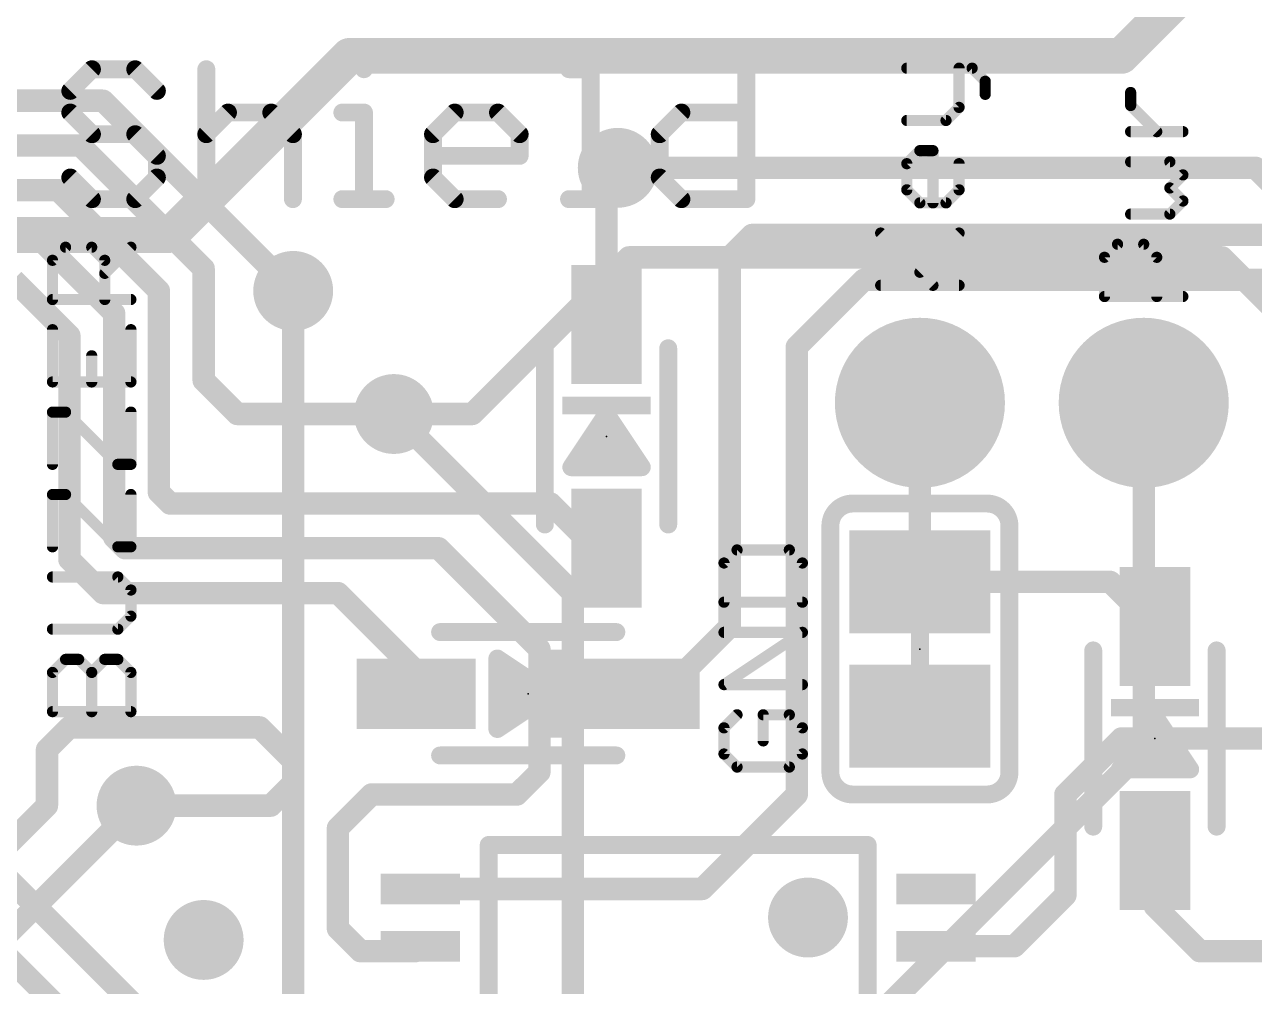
# Model space of a CAD drawing. Extents: x -0.1 to 68.7, y -0.1 to 53.5.
# Drawn here: x 30.48 to 44.44, y 35.03 to 45.95 of the extents above; entities that cross this region are included whole.
import ezdxf

# ---------------------------------------------------------------- set-up
doc = ezdxf.new("R2010")
doc.units = 0
for name, color, linetype in [('1', 12, 'CONTINUOUS'), ('16', 132, 'CONTINUOUS'), ('17', 110, 'CONTINUOUS'), ('18', 110, 'CONTINUOUS'), ('21', 40, 'CONTINUOUS'), ('23', 53, 'CONTINUOUS')]:
    doc.layers.add(name, color=color, linetype=linetype)

# ---------------------------------------------------------------- blocks, each defined once
blk = doc.blocks.new('RECT')
blk.add_solid([(-0.5, -0.5), (0.5, -0.5), (-0.5, 0.5), (0.5, 0.5)])
blk = doc.blocks.new('ROUNDP')
at = {"const_width": 0.5}
blk.add_lwpolyline([(0, -0.25, 1), (0, 0.25, 1), (0, -0.25)], format="xyb", dxfattribs=at)
blk = doc.blocks.new('ROUNDV')
at = {"const_width": 0.5}
blk.add_lwpolyline([(0, -0.25, 1), (0, 0.25, 1), (0, -0.25)], format="xyb", dxfattribs=at)

msp = doc.modelspace()

# ---------------------------------------------------------------- linework, layer by layer
at = {"layer": '1', "const_width": 0.254}
for points in [[(29.845, 45.085), (31.369, 45.085)], [(31.369, 45.085), (33.02, 43.434)], [(12.7, 44.577), (31.115, 44.577)], [(31.115, 44.577), (32.512, 43.18)], [(37.084, 44.196), (37.211, 44.323)], [(37.084, 42.545), (37.084, 44.196)], [(12.954, 44.069), (30.861, 44.069)], [(30.861, 44.069), (32.004, 42.926)], [(13.208, 43.561), (30.607, 43.561)], [(30.607, 43.561), (31.496, 42.672)], [(38.481, 43.307), (38.735, 43.561)], [(38.735, 43.561), (56.515, 43.561)], [(33.02, 43.434), (33.528, 42.926)], [(38.481, 39.116), (38.481, 43.307)], [(32.512, 43.18), (32.512, 41.91)], [(30.353, 43.053), (30.988, 42.418)], [(40.005, 43.053), (39.243, 42.291)], [(40.005, 43.053), (54.483, 43.053)], [(32.004, 42.926), (32.004, 40.64)], [(31.496, 42.672), (31.496, 40.132)], [(30.988, 39.878), (30.988, 42.418)], [(39.243, 42.291), (39.243, 37.211)], [(32.512, 41.91), (32.893, 41.529)], [(40.64, 41.656), (40.64, 39.624)], [(32.893, 41.529), (34.671, 41.529)], [(32.004, 40.64), (32.131, 40.513)], [(32.131, 40.513), (36.449, 40.513)], [(36.449, 40.513), (36.957, 40.005)], [(31.496, 40.132), (31.623, 40.005)], [(31.623, 40.005), (35.179, 40.005)], [(35.179, 40.005), (36.322, 38.862)], [(36.957, 40.005), (37.084, 40.005)], [(31.369, 39.497), (30.988, 39.878)], [(42.799, 39.624), (40.64, 39.624)], [(43.307, 39.116), (42.799, 39.624)], [(31.369, 39.497), (34.036, 39.497)], [(34.036, 39.497), (34.925, 38.608)], [(38.481, 39.116), (37.719, 38.354)], [(36.322, 38.862), (36.322, 37.465)], [(34.925, 38.608), (34.925, 38.354)], [(37.719, 38.354), (37.465, 38.354)], [(30.988, 37.973), (30.734, 37.719)], [(33.147, 37.973), (30.988, 37.973)], [(33.528, 37.592), (33.147, 37.973)], [(42.291, 37.211), (42.926, 37.846)], [(42.926, 37.846), (46.99, 37.846)], [(30.734, 37.719), (30.734, 37.084)], [(33.528, 34.671), (33.528, 37.592)], [(36.322, 37.465), (36.068, 37.211)], [(34.417, 37.211), (34.036, 36.83)], [(36.068, 37.211), (34.417, 37.211)], [(39.243, 37.211), (38.1704, 36.1384)], [(42.291, 36.068), (42.291, 37.211)], [(28.956, 34.29), (31.75, 37.084)], [(30.734, 37.084), (30.099, 36.449)], [(34.036, 36.83), (34.036, 35.687)], [(43.307, 36.576), (43.307, 36.703)], [(43.307, 36.576), (43.307, 35.941)], [(38.1704, 36.1384), (34.9718, 36.1384)], [(41.7114, 35.4884), (42.291, 36.068)], [(43.307, 35.941), (43.815, 35.433)], [(34.036, 35.687), (34.29, 35.433)], [(34.9164, 35.433), (34.9718, 35.4884)], [(40.8218, 35.4884), (41.7114, 35.4884)], [(34.29, 35.433), (34.9164, 35.433)], [(43.815, 35.433), (47.117, 35.433)]]:
    msp.add_lwpolyline(points, dxfattribs=at)
at = {"layer": '1', "const_width": 0.127}
for points in [[(31.4139, 45.1299, 1), (31.3241, 45.0401)], [(31.369, 45.0215, 1), (31.369, 45.1485)], [(31.1599, 44.6219, 1), (31.0701, 44.5321)], [(31.115, 44.5135, 1), (31.115, 44.6405)], [(37.2559, 44.2781, 1), (37.1661, 44.3679)], [(37.1475, 44.196, 1), (37.0205, 44.196)], [(37.0391, 44.2409, 1), (37.1289, 44.1511)], [(30.9059, 44.1139, 1), (30.8161, 44.0241)], [(30.861, 44.0055, 1), (30.861, 44.1325)], [(30.6519, 43.6059, 1), (30.5621, 43.5161)], [(30.607, 43.4975, 1), (30.607, 43.6245)], [(38.735, 43.6245, 1), (38.735, 43.4975)], [(38.7799, 43.5161, 1), (38.6901, 43.6059)], [(33.0649, 43.4789, 1), (32.9751, 43.3891)], [(32.9751, 43.3891, 1), (33.0649, 43.4789)], [(38.5445, 43.307, 1), (38.4175, 43.307)], [(38.4361, 43.3519, 1), (38.5259, 43.2621)], [(32.5755, 43.18, 1), (32.4485, 43.18)], [(32.4671, 43.1351, 1), (32.5569, 43.2249)], [(40.005, 43.1165, 1), (40.005, 42.9895)], [(40.0499, 43.0081, 1), (39.9601, 43.0979)], [(32.0675, 42.926, 1), (31.9405, 42.926)], [(31.9591, 42.8811, 1), (32.0489, 42.9709)], [(33.4831, 42.8811, 1), (33.5729, 42.9709)], [(31.5595, 42.672, 1), (31.4325, 42.672)], [(31.4511, 42.6271, 1), (31.5409, 42.7169)], [(37.0205, 42.545, 1), (37.1475, 42.545)], [(31.0515, 42.418, 1), (30.9245, 42.418)], [(30.9431, 42.3731, 1), (31.0329, 42.4629)], [(39.3065, 42.291, 1), (39.1795, 42.291)], [(39.1981, 42.3359, 1), (39.2879, 42.2461)], [(32.5569, 41.9549, 1), (32.4671, 41.8651)], [(32.4485, 41.91, 1), (32.5755, 41.91)], [(40.7035, 41.656, 1), (40.5765, 41.656)], [(32.893, 41.5925, 1), (32.893, 41.4655)], [(32.8481, 41.4841, 1), (32.9379, 41.5739)], [(34.671, 41.4655, 1), (34.671, 41.5925)], [(32.0489, 40.6849, 1), (31.9591, 40.5951)], [(31.9405, 40.64, 1), (32.0675, 40.64)], [(32.131, 40.5765, 1), (32.131, 40.4495)], [(32.0861, 40.4681, 1), (32.1759, 40.5579)], [(36.4939, 40.5579, 1), (36.4041, 40.4681)], [(36.449, 40.4495, 1), (36.449, 40.5765)], [(31.5409, 40.1769, 1), (31.4511, 40.0871)], [(31.4325, 40.132, 1), (31.5595, 40.132)], [(31.623, 40.0685, 1), (31.623, 39.9415)], [(31.5781, 39.9601, 1), (31.6679, 40.0499)], [(35.2239, 40.0499, 1), (35.1341, 39.9601)], [(35.179, 39.9415, 1), (35.179, 40.0685)], [(36.957, 40.0685, 1), (36.957, 39.9415)], [(36.9121, 39.9601, 1), (37.0019, 40.0499)], [(37.084, 39.9415, 1), (37.084, 40.0685)], [(31.0329, 39.9229, 1), (30.9431, 39.8331)], [(30.9245, 39.878, 1), (31.0515, 39.878)], [(40.64, 39.6875, 1), (40.64, 39.5605)], [(40.5765, 39.624, 1), (40.7035, 39.624)], [(42.8439, 39.6689, 1), (42.7541, 39.5791)], [(42.799, 39.5605, 1), (42.799, 39.6875)], [(31.369, 39.5605, 1), (31.369, 39.4335)], [(31.3241, 39.4521, 1), (31.4139, 39.5419)], [(34.0809, 39.5419, 1), (33.9911, 39.4521)], [(34.036, 39.4335, 1), (34.036, 39.5605)], [(38.5259, 39.0711, 1), (38.4361, 39.1609)], [(43.2621, 39.0711, 1), (43.3519, 39.1609)], [(38.4175, 39.116, 1), (38.5445, 39.116)], [(36.3855, 38.862, 1), (36.2585, 38.862)], [(36.2771, 38.8171, 1), (36.3669, 38.9069)], [(34.9885, 38.608, 1), (34.8615, 38.608)], [(34.8801, 38.5631, 1), (34.9699, 38.6529)], [(34.8615, 38.354, 1), (34.9885, 38.354)], [(37.465, 38.4175, 1), (37.465, 38.2905)], [(37.6741, 38.3989, 1), (37.7639, 38.3091)], [(37.719, 38.2905, 1), (37.719, 38.4175)], [(30.988, 38.0365, 1), (30.988, 37.9095)], [(31.0329, 37.9281, 1), (30.9431, 38.0179)], [(33.1919, 38.0179, 1), (33.1021, 37.9281)], [(33.147, 37.9095, 1), (33.147, 38.0365)], [(42.926, 37.9095, 1), (42.926, 37.7825)], [(42.9709, 37.8011, 1), (42.8811, 37.8909)], [(30.7975, 37.719, 1), (30.6705, 37.719)], [(30.6891, 37.7639, 1), (30.7789, 37.6741)], [(33.5915, 37.592, 1), (33.4645, 37.592)], [(33.4831, 37.5471, 1), (33.5729, 37.6369)], [(36.3669, 37.4201, 1), (36.2771, 37.5099)], [(36.2585, 37.465, 1), (36.3855, 37.465)], [(34.417, 37.2745, 1), (34.417, 37.1475)], [(34.4619, 37.1661, 1), (34.3721, 37.2559)], [(36.0231, 37.2559, 1), (36.1129, 37.1661)], [(36.068, 37.1475, 1), (36.068, 37.2745)], [(39.1795, 37.211, 1), (39.3065, 37.211)], [(39.2879, 37.1661, 1), (39.1981, 37.2559)], [(42.3545, 37.211, 1), (42.2275, 37.211)], [(42.2461, 37.2559, 1), (42.3359, 37.1661)], [(30.6705, 37.084, 1), (30.7975, 37.084)], [(30.7789, 37.0391, 1), (30.6891, 37.1289)], [(31.7949, 37.0391, 1), (31.7051, 37.1289)], [(34.0995, 36.83, 1), (33.9725, 36.83)], [(33.9911, 36.8749, 1), (34.0809, 36.7851)], [(43.3705, 36.703, 1), (43.2435, 36.703)], [(43.3705, 36.576, 1), (43.2435, 36.576)], [(43.2435, 36.576, 1), (43.3705, 36.576)], [(34.9718, 36.2019, 1), (34.9718, 36.0749)], [(38.1255, 36.1833, 1), (38.2153, 36.0935)], [(38.1704, 36.0749, 1), (38.1704, 36.2019)], [(42.3359, 36.0231, 1), (42.2461, 36.1129)], [(42.2275, 36.068, 1), (42.3545, 36.068)], [(43.3519, 35.9859, 1), (43.2621, 35.8961)], [(43.2435, 35.941, 1), (43.3705, 35.941)], [(34.0809, 35.7319, 1), (33.9911, 35.6421)], [(33.9725, 35.687, 1), (34.0995, 35.687)], [(35.0167, 35.4435, 1), (34.9269, 35.5333)], [(40.8218, 35.5519, 1), (40.8218, 35.4249)], [(41.6665, 35.5333, 1), (41.7563, 35.4435)], [(41.7114, 35.4249, 1), (41.7114, 35.5519)], [(34.29, 35.4965, 1), (34.29, 35.3695)], [(34.2451, 35.3881, 1), (34.3349, 35.4779)], [(34.8715, 35.4779, 1), (34.9613, 35.3881)], [(34.9164, 35.3695, 1), (34.9164, 35.4965)], [(43.815, 35.4965, 1), (43.815, 35.3695)], [(43.7701, 35.3881, 1), (43.8599, 35.4779)]]:
    msp.add_lwpolyline(points, format="xyb", dxfattribs=at)
at = {"layer": '16'}
for points, const_width in [([(42.926, 45.593), (43.688, 46.355)], 0.4064), ([(32.131, 43.561), (34.163, 45.593)], 0.4064), ([(34.163, 45.593), (42.926, 45.593)], 0.4064), ([(44.45, 44.323), (37.211, 44.323)], 0.254), ([(45.593, 43.18), (44.45, 44.323)], 0.254), ([(25.654, 43.561), (32.131, 43.561)], 0.4064), ([(37.338, 43.307), (35.56, 41.529)], 0.254), ([(44.069, 43.307), (37.338, 43.307)], 0.254), ([(45.72, 41.656), (44.069, 43.307)], 0.254), ([(33.528, 42.926), (33.528, 37.846)], 0.254), ([(43.18, 37.719), (43.18, 41.656)], 0.254), ([(34.671, 41.529), (36.703, 39.497)], 0.254), ([(35.56, 41.529), (34.671, 41.529)], 0.254), ([(36.703, 39.497), (36.703, 34.544)], 0.254), ([(27.178, 38.481), (34.671, 30.988)], 0.254), ([(33.528, 33.02), (28.067, 38.481)], 0.254), ([(33.528, 37.338), (33.528, 37.846)], 0.254), ([(38.989, 33.528), (43.18, 37.719)], 0.254), ([(33.274, 37.084), (33.528, 37.338)], 0.254), ([(31.75, 37.084), (33.274, 37.084)], 0.254)]:
    msp.add_lwpolyline(points, dxfattribs=dict(at, const_width=const_width))
for points, const_width in [([(34.163, 45.6946, 1), (34.163, 45.4914)], 0.2032), ([(34.2348, 45.5212, 1), (34.0912, 45.6648)], 0.2032), ([(42.926, 45.4914, 1), (42.926, 45.6946)], 0.2032), ([(42.8542, 45.6648, 1), (42.9978, 45.5212)], 0.2032), ([(37.211, 44.3865, 1), (37.211, 44.2595)], 0.127), ([(44.4949, 44.3679, 1), (44.4051, 44.2781)], 0.127), ([(44.45, 44.2595, 1), (44.45, 44.3865)], 0.127), ([(32.0592, 43.6328, 1), (32.2028, 43.4892)], 0.2032), ([(32.131, 43.4594, 1), (32.131, 43.6626)], 0.2032), ([(37.338, 43.3705, 1), (37.338, 43.2435)], 0.127), ([(37.3829, 43.2621, 1), (37.2931, 43.3519)], 0.127), ([(44.1139, 43.3519, 1), (44.0241, 43.2621)], 0.127), ([(44.069, 43.2435, 1), (44.069, 43.3705)], 0.127), ([(33.5915, 42.926, 1), (33.4645, 42.926)], 0.127), ([(43.2435, 41.656, 1), (43.1165, 41.656)], 0.127), ([(34.7159, 41.5739, 1), (34.6261, 41.4841)], 0.127), ([(34.671, 41.5925, 1), (34.671, 41.4655)], 0.127), ([(35.5151, 41.5739, 1), (35.6049, 41.4841)], 0.127), ([(35.56, 41.4655, 1), (35.56, 41.5925)], 0.127), ([(36.7665, 39.497, 1), (36.6395, 39.497)], 0.127), ([(36.6581, 39.4521, 1), (36.7479, 39.5419)], 0.127), ([(33.5915, 37.846, 1), (33.4645, 37.846)], 0.127), ([(33.4645, 37.846, 1), (33.5915, 37.846)], 0.127), ([(43.2249, 37.6741, 1), (43.1351, 37.7639)], 0.127), ([(43.1165, 37.719, 1), (43.2435, 37.719)], 0.127), ([(33.5729, 37.2931, 1), (33.4831, 37.3829)], 0.127), ([(33.4645, 37.338, 1), (33.5915, 37.338)], 0.127), ([(31.75, 37.1475, 1), (31.75, 37.0205)], 0.127), ([(33.2291, 37.1289, 1), (33.3189, 37.0391)], 0.127), ([(33.274, 37.0205, 1), (33.274, 37.1475)], 0.127)]:
    msp.add_lwpolyline(points, format="xyb", dxfattribs=dict(at, const_width=const_width))
at = {"layer": '21'}
for points, const_width in [([(34.3315, 45.6876), (34.3315, 45.4419)], 0.2032), ([(31.2443, 45.4419), (30.9985, 45.1961)], 0.2032), ([(31.7358, 45.4419), (31.2443, 45.4419)], 0.2032), ([(31.9815, 45.1961), (31.7358, 45.4419)], 0.2032), ([(32.5421, 45.4419), (32.5421, 43.9674)], 0.2032), ([(36.6584, 45.4419), (36.9042, 45.4419)], 0.2032), ([(36.9042, 45.4419), (36.9042, 43.9674)], 0.2032), ([(38.6705, 45.4419), (38.6705, 43.9674)], 0.2032), ([(40.4913, 45.4537), (41.2328, 45.4537)], 0.127), ([(41.0845, 45.0088), (41.0845, 45.4537)], 0.127), ([(41.2328, 45.4537), (41.3811, 45.3054)], 0.127), ([(41.3811, 45.3054), (41.3811, 45.1571)], 0.127), ([(30.9985, 45.1961), (30.9985, 44.9504)], 0.2032), ([(43.0313, 45.0301), (43.0313, 45.1784)], 0.127), ([(43.3279, 44.7335), (43.0313, 45.0301)], 0.127), ([(30.9985, 44.9504), (31.2443, 44.7046)], 0.2032), ([(32.5421, 44.7046), (32.7879, 44.9504)], 0.2032), ([(32.7879, 44.9504), (33.2794, 44.9504)], 0.2032), ([(33.2794, 44.9504), (33.5251, 44.7046)], 0.2032), ([(34.0858, 44.9504), (34.3315, 44.9504)], 0.2032), ([(34.3315, 44.9504), (34.3315, 43.9674)], 0.2032), ([(35.1148, 44.7046), (35.3606, 44.9504)], 0.2032), ([(35.3606, 44.9504), (35.852, 44.9504)], 0.2032), ([(35.852, 44.9504), (36.0978, 44.7046)], 0.2032), ([(37.6875, 44.7046), (37.9332, 44.9504)], 0.2032), ([(37.9332, 44.9504), (38.6705, 44.9504)], 0.2032), ([(40.9362, 44.8605), (41.0845, 45.0088)], 0.127), ([(31.2443, 44.7046), (31.7358, 44.7046)], 0.2032), ([(31.7358, 44.7046), (31.9815, 44.4589)], 0.2032), ([(33.5251, 44.7046), (33.5251, 43.9674)], 0.2032), ([(35.1148, 44.2131), (35.1148, 44.7046)], 0.2032), ([(36.0978, 44.7046), (36.0978, 44.4589)], 0.2032), ([(37.6875, 44.2131), (37.6875, 44.7046)], 0.2032), ([(40.4913, 44.8605), (40.9362, 44.8605)], 0.127), ([(43.6245, 44.7335), (43.0313, 44.7335)], 0.127), ([(31.9815, 44.4589), (31.9815, 44.2131)], 0.2032), ([(36.0978, 44.4589), (35.1148, 44.4589)], 0.2032), ([(40.4913, 44.3699), (40.6396, 44.5182)], 0.127), ([(40.6396, 44.5182), (40.7879, 44.5182)], 0.127), ([(40.7879, 44.5182), (40.7879, 43.925)], 0.127), ([(40.4913, 44.0733), (40.4913, 44.3699)], 0.127), ([(41.0845, 44.3699), (41.0845, 44.0733)], 0.127), ([(43.4762, 44.3912), (43.0313, 44.3912)], 0.127), ([(43.6245, 44.2429), (43.4762, 44.3912)], 0.127), ([(31.2443, 43.9674), (30.9985, 44.2131)], 0.2032), ([(31.9815, 44.2131), (31.7358, 43.9674)], 0.2032), ([(35.3606, 43.9674), (35.1148, 44.2131)], 0.2032), ([(37.9332, 43.9674), (37.6875, 44.2131)], 0.2032), ([(43.4762, 44.0946), (43.6245, 44.2429)], 0.127), ([(40.6396, 43.925), (40.4913, 44.0733)], 0.127), ([(41.0845, 44.0733), (40.9362, 43.925)], 0.127), ([(43.6245, 43.9463), (43.4762, 44.0946)], 0.127), ([(31.7358, 43.9674), (31.2443, 43.9674)], 0.2032), ([(34.0858, 43.9674), (34.5772, 43.9674)], 0.2032), ([(35.852, 43.9674), (35.3606, 43.9674)], 0.2032), ([(36.6584, 43.9674), (37.1499, 43.9674)], 0.2032), ([(38.6705, 43.9674), (37.9332, 43.9674)], 0.2032), ([(40.9362, 43.925), (40.6396, 43.925)], 0.127), ([(43.4762, 43.798), (43.6245, 43.9463)], 0.127), ([(43.0313, 43.798), (43.4762, 43.798)], 0.127), ([(40.7879, 42.9895), (40.1947, 43.5827)], 0.127), ([(40.6396, 43.1378), (41.0845, 43.5827)], 0.127), ([(30.7967, 43.2734), (30.945, 43.4217)], 0.127), ([(30.945, 43.4217), (31.2416, 43.4217)], 0.127), ([(31.2416, 43.4217), (31.3899, 43.2734)], 0.127), ([(31.3899, 43.1251), (31.6865, 43.4217)], 0.127), ([(42.7347, 43.3074), (42.883, 43.4557)], 0.127), ([(42.883, 43.4557), (43.1796, 43.4557)], 0.127), ([(43.1796, 43.4557), (43.3279, 43.3074)], 0.127), ([(30.7967, 42.8285), (30.7967, 43.2734)], 0.127), ([(31.3899, 43.2734), (31.3899, 42.8285)], 0.127), ([(42.7347, 42.8625), (42.7347, 43.3074)], 0.127), ([(43.3279, 43.3074), (43.3279, 42.8625)], 0.127), ([(40.1947, 42.9895), (41.0845, 42.9895)], 0.127), ([(31.6865, 42.8285), (30.7967, 42.8285)], 0.127), ([(43.6245, 42.8625), (42.7347, 42.8625)], 0.127), ([(30.7967, 42.4862), (30.7967, 41.893)], 0.127), ([(31.6865, 41.893), (31.6865, 42.4862)], 0.127), ([(36.384, 40.275), (36.384, 42.275)], 0.2032), ([(37.784, 42.275), (37.784, 40.275)], 0.2032), ([(31.2416, 41.893), (31.2416, 42.1896)], 0.127), ([(30.7967, 41.893), (31.6865, 41.893)], 0.127), ([(30.7967, 40.9575), (30.7967, 41.5507)], 0.127), ([(30.7967, 41.5507), (30.945, 41.5507)], 0.127), ([(30.945, 41.5507), (31.5382, 40.9575)], 0.127), ([(31.6865, 40.9575), (31.6865, 41.5507)], 0.127), ([(36.684, 40.925), (37.084, 41.525)], 0.2032), ([(37.084, 41.525), (37.484, 40.925)], 0.2032), ([(36.884, 41.075), (37.084, 41.375)], 0.2032), ([(37.084, 41.375), (37.284, 41.075)], 0.2032), ([(37.0004, 41.2496), (37.1676, 41.2496)], 0.2032), ([(37.284, 41.075), (36.884, 41.075)], 0.2032), ([(31.5382, 40.9575), (31.6865, 40.9575)], 0.127), ([(37.484, 40.925), (36.684, 40.925)], 0.2032), ([(30.7967, 40.022), (30.7967, 40.6152)], 0.127), ([(30.7967, 40.6152), (30.945, 40.6152)], 0.127), ([(30.945, 40.6152), (31.5382, 40.022)], 0.127), ([(31.6865, 40.022), (31.6865, 40.6152)], 0.127), ([(39.878, 40.513), (41.402, 40.513)], 0.2032), ([(39.624, 37.465), (39.624, 40.259)], 0.2032), ([(41.656, 40.259), (41.656, 37.465)], 0.2032), ([(31.5382, 40.022), (31.6865, 40.022)], 0.127), ([(38.565, 39.9864), (38.4167, 39.8381)], 0.127), ([(39.1582, 39.9864), (38.565, 39.9864)], 0.127), ([(39.3065, 39.8381), (39.1582, 39.9864)], 0.127), ([(38.4167, 39.8381), (38.4167, 39.3933)], 0.127), ([(39.3065, 39.3933), (39.3065, 39.8381)], 0.127), ([(31.5382, 39.6796), (30.7967, 39.6796)], 0.127), ([(31.6865, 39.5313), (31.5382, 39.6796)], 0.127), ([(31.6865, 39.2348), (31.6865, 39.5313)], 0.127), ([(38.4167, 39.3933), (39.3065, 39.3933)], 0.127), ([(31.5382, 39.0865), (31.6865, 39.2348)], 0.127), ([(30.7967, 39.0865), (31.5382, 39.0865)], 0.127), ([(35.195, 39.054), (37.195, 39.054)], 0.2032), ([(38.4167, 38.4577), (39.3065, 39.0509)], 0.127), ([(39.3065, 39.0509), (38.4167, 39.0509)], 0.127), ([(42.607, 36.846), (42.607, 38.846)], 0.2032), ([(44.007, 38.846), (44.007, 36.846)], 0.2032), ([(30.7967, 38.5958), (30.945, 38.7441)], 0.127), ([(30.945, 38.7441), (31.0933, 38.7441)], 0.127), ([(31.0933, 38.7441), (31.2416, 38.5958)], 0.127), ([(31.2416, 38.5958), (31.3899, 38.7441)], 0.127), ([(31.3899, 38.7441), (31.5382, 38.7441)], 0.127), ([(31.5382, 38.7441), (31.6865, 38.5958)], 0.127), ([(35.845, 37.954), (35.845, 38.754)], 0.2032), ([(35.845, 38.754), (36.445, 38.354)], 0.2032), ([(30.7967, 38.1509), (30.7967, 38.5958)], 0.127), ([(31.2416, 38.1509), (31.2416, 38.5958)], 0.127), ([(31.6865, 38.5958), (31.6865, 38.1509)], 0.127), ([(35.995, 38.154), (35.995, 38.554)], 0.2032), ([(35.995, 38.554), (36.295, 38.354)], 0.2032), ([(39.3065, 38.4577), (38.4167, 38.4577)], 0.127), ([(36.445, 38.354), (35.845, 37.954)], 0.2032), ([(35.995, 38.4048), (36.2188, 38.4048)], 0.2032), ([(36.295, 38.354), (35.995, 38.154)], 0.2032), ([(35.995, 38.2016), (36.0664, 38.2016)], 0.2032), ([(31.6865, 38.1509), (30.7967, 38.1509)], 0.127), ([(38.565, 38.1154), (38.4167, 37.9671)], 0.127), ([(39.1582, 38.1154), (38.8616, 38.1154)], 0.127), ([(38.8616, 38.1154), (38.8616, 37.8188)], 0.127), ([(39.3065, 37.9671), (39.1582, 38.1154)], 0.127), ([(42.907, 37.496), (43.307, 38.096)], 0.2032), ([(43.307, 38.096), (43.707, 37.496)], 0.2032), ([(38.4167, 37.9671), (38.4167, 37.6705)], 0.127), ([(39.3065, 37.6705), (39.3065, 37.9671)], 0.127), ([(43.107, 37.646), (43.307, 37.946)], 0.2032), ([(43.307, 37.946), (43.507, 37.646)], 0.2032), ([(43.2065, 37.7952), (43.4075, 37.7952)], 0.2032), ([(37.195, 37.654), (35.195, 37.654)], 0.2032), ([(38.4167, 37.6705), (38.565, 37.5222)], 0.127), ([(39.1582, 37.5222), (39.3065, 37.6705)], 0.127), ([(43.507, 37.646), (43.107, 37.646)], 0.2032), ([(38.565, 37.5222), (39.1582, 37.5222)], 0.127), ([(43.707, 37.496), (42.907, 37.496)], 0.2032), ([(39.878, 37.211), (41.402, 37.211)], 0.2032), ([(35.7468, 31.7384), (35.7468, 36.6384)], 0.2032), ([(35.7468, 36.6384), (40.0468, 36.6384)], 0.2032), ([(40.0468, 36.6384), (40.0468, 31.7384)], 0.2032)]:
    msp.add_lwpolyline(points, dxfattribs=dict(at, const_width=const_width))
for points, const_width in [([(34.3823, 45.6876, 1), (34.2807, 45.6876)], 0.1016), ([(31.2443, 45.4927, 1), (31.2443, 45.3911)], 0.1016), ([(31.2802, 45.4059, 1), (31.2084, 45.4778)], 0.1016), ([(31.7717, 45.4778, 1), (31.6998, 45.4059)], 0.1016), ([(31.7358, 45.3911, 1), (31.7358, 45.4927)], 0.1016), ([(32.5929, 45.4419, 1), (32.4913, 45.4419)], 0.1016), ([(36.6584, 45.4927, 1), (36.6584, 45.3911)], 0.1016), ([(36.955, 45.4419, 1), (36.8534, 45.4419)], 0.1016), ([(36.9042, 45.3911, 1), (36.9042, 45.4927)], 0.1016), ([(38.7213, 45.4419, 1), (38.6197, 45.4419)], 0.1016), ([(40.4913, 45.4855, 1), (40.4913, 45.422)], 0.0635), ([(41.1163, 45.4537, 1), (41.0527, 45.4537)], 0.0635), ([(41.2552, 45.4762, 1), (41.2103, 45.4313)], 0.0635), ([(41.2328, 45.422, 1), (41.2328, 45.4855)], 0.0635), ([(34.2807, 45.4419, 1), (34.3823, 45.4419)], 0.1016), ([(41.4128, 45.3054, 1), (41.3493, 45.3054)], 0.0635), ([(41.3586, 45.283, 1), (41.4035, 45.3279)], 0.0635), ([(31.0493, 45.1961, 1), (30.9477, 45.1961)], 0.1016), ([(30.9626, 45.232, 1), (31.0345, 45.1602)], 0.1016), ([(31.9456, 45.1602, 1), (32.0174, 45.232)], 0.1016), ([(43.0631, 45.1784, 1), (42.9996, 45.1784)], 0.0635), ([(41.3493, 45.1571, 1), (41.4128, 45.1571)], 0.0635), ([(43.0538, 45.0526, 1), (43.0089, 45.0077)], 0.0635), ([(31.0345, 44.9863, 1), (30.9626, 44.9145)], 0.1016), ([(30.9477, 44.9504, 1), (31.0493, 44.9504)], 0.1016), ([(32.7879, 45.0012, 1), (32.7879, 44.8996)], 0.1016), ([(32.8238, 44.9145, 1), (32.752, 44.9863)], 0.1016), ([(33.3153, 44.9863, 1), (33.2435, 44.9145)], 0.1016), ([(33.2794, 44.8996, 1), (33.2794, 45.0012)], 0.1016), ([(34.0858, 45.0012, 1), (34.0858, 44.8996)], 0.1016), ([(34.3823, 44.9504, 1), (34.2807, 44.9504)], 0.1016), ([(34.3315, 44.8996, 1), (34.3315, 45.0012)], 0.1016), ([(35.3606, 45.0012, 1), (35.3606, 44.8996)], 0.1016), ([(35.3965, 44.9145, 1), (35.3246, 44.9863)], 0.1016), ([(35.888, 44.9863, 1), (35.8161, 44.9145)], 0.1016), ([(35.852, 44.8996, 1), (35.852, 45.0012)], 0.1016), ([(37.9332, 45.0012, 1), (37.9332, 44.8996)], 0.1016), ([(37.9692, 44.9145, 1), (37.8973, 44.9863)], 0.1016), ([(38.6705, 44.8996, 1), (38.6705, 45.0012)], 0.1016), ([(41.0527, 45.0088, 1), (41.1163, 45.0088)], 0.0635), ([(41.107, 44.9864, 1), (41.062, 45.0313)], 0.0635), ([(42.9996, 45.0301, 1), (43.0631, 45.0301)], 0.0635), ([(31.2443, 44.7554, 1), (31.2443, 44.6538)], 0.1016), ([(31.7717, 44.7405, 1), (31.6998, 44.6687)], 0.1016), ([(31.7358, 44.6538, 1), (31.7358, 44.7554)], 0.1016), ([(33.5759, 44.7046, 1), (33.4743, 44.7046)], 0.1016), ([(35.1656, 44.7046, 1), (35.064, 44.7046)], 0.1016), ([(36.1486, 44.7046, 1), (36.047, 44.7046)], 0.1016), ([(37.7383, 44.7046, 1), (37.6367, 44.7046)], 0.1016), ([(40.4913, 44.8923, 1), (40.4913, 44.8288)], 0.0635), ([(40.9138, 44.883, 1), (40.9587, 44.8381)], 0.0635), ([(40.9362, 44.8288, 1), (40.9362, 44.8923)], 0.0635), ([(31.2084, 44.6687, 1), (31.2802, 44.7405)], 0.1016), ([(32.5062, 44.7405, 1), (32.5781, 44.6687)], 0.1016), ([(33.4892, 44.6687, 1), (33.561, 44.7405)], 0.1016), ([(35.0789, 44.7405, 1), (35.1507, 44.6687)], 0.1016), ([(36.0619, 44.6687, 1), (36.1337, 44.7405)], 0.1016), ([(37.6516, 44.7405, 1), (37.7234, 44.6687)], 0.1016), ([(43.0313, 44.7653, 1), (43.0313, 44.7018)], 0.0635), ([(43.3055, 44.7111, 1), (43.3504, 44.756)], 0.0635), ([(43.6245, 44.7018, 1), (43.6245, 44.7653)], 0.0635), ([(32.0323, 44.4589, 1), (31.9307, 44.4589)], 0.1016), ([(31.9456, 44.423, 1), (32.0174, 44.4948)], 0.1016), ([(35.1148, 44.5097, 1), (35.1148, 44.4081)], 0.1016), ([(36.0978, 44.4081, 1), (36.0978, 44.5097)], 0.1016), ([(40.6396, 44.5499, 1), (40.6396, 44.4864)], 0.0635), ([(40.6621, 44.4957, 1), (40.6172, 44.5406)], 0.0635), ([(40.8197, 44.5182, 1), (40.7562, 44.5182)], 0.0635), ([(40.7879, 44.4864, 1), (40.7879, 44.5499)], 0.0635), ([(36.047, 44.4589, 1), (36.1486, 44.4589)], 0.1016), ([(40.5231, 44.3699, 1), (40.4596, 44.3699)], 0.0635), ([(40.4689, 44.3923, 1), (40.5138, 44.3474)], 0.0635), ([(41.1163, 44.3699, 1), (41.0527, 44.3699)], 0.0635), ([(43.0313, 44.4229, 1), (43.0313, 44.3594)], 0.0635), ([(43.4987, 44.4136, 1), (43.4538, 44.3687)], 0.0635), ([(43.4762, 44.3594, 1), (43.4762, 44.4229)], 0.0635), ([(31.0345, 44.2491, 1), (30.9626, 44.1772)], 0.1016), ([(31.9307, 44.2131, 1), (32.0323, 44.2131)], 0.1016), ([(32.0174, 44.1772, 1), (31.9456, 44.2491)], 0.1016), ([(35.1507, 44.2491, 1), (35.0789, 44.1772)], 0.1016), ([(35.064, 44.2131, 1), (35.1656, 44.2131)], 0.1016), ([(37.7234, 44.2491, 1), (37.6516, 44.1772)], 0.1016), ([(37.6367, 44.2131, 1), (37.7383, 44.2131)], 0.1016), ([(43.647, 44.2204, 1), (43.602, 44.2653)], 0.0635), ([(43.602, 44.2204, 1), (43.647, 44.2653)], 0.0635), ([(40.4596, 44.0733, 1), (40.5231, 44.0733)], 0.0635), ([(40.5138, 44.0958, 1), (40.4689, 44.0509)], 0.0635), ([(41.0527, 44.0733, 1), (41.1163, 44.0733)], 0.0635), ([(41.107, 44.0509, 1), (41.062, 44.0958)], 0.0635), ([(43.4987, 44.1171, 1), (43.4538, 44.0722)], 0.0635), ([(43.4538, 44.1171, 1), (43.4987, 44.0722)], 0.0635), ([(31.2443, 44.0182, 1), (31.2443, 43.9166)], 0.1016), ([(31.2084, 43.9315, 1), (31.2802, 44.0033)], 0.1016), ([(31.6998, 44.0033, 1), (31.7717, 43.9315)], 0.1016), ([(31.7358, 43.9166, 1), (31.7358, 44.0182)], 0.1016), ([(32.4913, 43.9674, 1), (32.5929, 43.9674)], 0.1016), ([(33.4743, 43.9674, 1), (33.5759, 43.9674)], 0.1016), ([(34.0858, 44.0182, 1), (34.0858, 43.9166)], 0.1016), ([(34.2807, 43.9674, 1), (34.3823, 43.9674)], 0.1016), ([(34.5772, 43.9166, 1), (34.5772, 44.0182)], 0.1016), ([(35.3606, 44.0182, 1), (35.3606, 43.9166)], 0.1016), ([(35.3246, 43.9315, 1), (35.3965, 44.0033)], 0.1016), ([(35.852, 43.9166, 1), (35.852, 44.0182)], 0.1016), ([(36.6584, 44.0182, 1), (36.6584, 43.9166)], 0.1016), ([(36.8534, 43.9674, 1), (36.955, 43.9674)], 0.1016), ([(37.1499, 43.9166, 1), (37.1499, 44.0182)], 0.1016), ([(37.9332, 44.0182, 1), (37.9332, 43.9166)], 0.1016), ([(37.8973, 43.9315, 1), (37.9692, 44.0033)], 0.1016), ([(38.6197, 43.9674, 1), (38.7213, 43.9674)], 0.1016), ([(38.6705, 43.9166, 1), (38.6705, 44.0182)], 0.1016), ([(40.6396, 43.9568, 1), (40.6396, 43.8933)], 0.0635), ([(40.6172, 43.9026, 1), (40.6621, 43.9475)], 0.0635), ([(40.9138, 43.9475, 1), (40.9587, 43.9026)], 0.0635), ([(40.9362, 43.8933, 1), (40.9362, 43.9568)], 0.0635), ([(43.647, 43.9239, 1), (43.602, 43.9688)], 0.0635), ([(43.602, 43.9239, 1), (43.647, 43.9688)], 0.0635), ([(40.7562, 43.925, 1), (40.8197, 43.925)], 0.0635), ([(43.0313, 43.8298, 1), (43.0313, 43.7663)], 0.0635), ([(43.4538, 43.8205, 1), (43.4987, 43.7756)], 0.0635), ([(43.4762, 43.7663, 1), (43.4762, 43.8298)], 0.0635), ([(40.2172, 43.6051, 1), (40.1723, 43.5602)], 0.0635), ([(41.107, 43.5602, 1), (41.062, 43.6051)], 0.0635), ([(30.945, 43.4535, 1), (30.945, 43.39)], 0.0635), ([(30.9675, 43.3993, 1), (30.9226, 43.4442)], 0.0635), ([(31.2641, 43.4442, 1), (31.2192, 43.3993)], 0.0635), ([(31.2416, 43.39, 1), (31.2416, 43.4535)], 0.0635), ([(31.709, 43.3993, 1), (31.664, 43.4442)], 0.0635), ([(42.883, 43.4874, 1), (42.883, 43.4239)], 0.0635), ([(42.9055, 43.4332, 1), (42.8606, 43.4781)], 0.0635), ([(43.2021, 43.4781, 1), (43.1572, 43.4332)], 0.0635), ([(43.1796, 43.4239, 1), (43.1796, 43.4874)], 0.0635), ([(30.8285, 43.2734, 1), (30.765, 43.2734)], 0.0635), ([(30.7743, 43.2959, 1), (30.8192, 43.251)], 0.0635), ([(31.4217, 43.2734, 1), (31.3582, 43.2734)], 0.0635), ([(31.3675, 43.251, 1), (31.4124, 43.2959)], 0.0635), ([(42.7665, 43.3074, 1), (42.703, 43.3074)], 0.0635), ([(42.7123, 43.3298, 1), (42.7572, 43.2849)], 0.0635), ([(43.3597, 43.3074, 1), (43.2962, 43.3074)], 0.0635), ([(43.3055, 43.2849, 1), (43.3504, 43.3298)], 0.0635), ([(31.3675, 43.1476, 1), (31.4124, 43.1027)], 0.0635), ([(40.6172, 43.1602, 1), (40.6621, 43.1153)], 0.0635), ([(40.1947, 43.0213, 1), (40.1947, 42.9577)], 0.0635), ([(40.7655, 42.967, 1), (40.8104, 43.012)], 0.0635), ([(41.0845, 42.9577, 1), (41.0845, 43.0213)], 0.0635), ([(30.7967, 42.8603, 1), (30.7967, 42.7968)], 0.0635), ([(30.765, 42.8285, 1), (30.8285, 42.8285)], 0.0635), ([(31.3582, 42.8285, 1), (31.4217, 42.8285)], 0.0635), ([(31.6865, 42.7968, 1), (31.6865, 42.8603)], 0.0635), ([(42.7347, 42.8943, 1), (42.7347, 42.8308)], 0.0635), ([(42.703, 42.8625, 1), (42.7665, 42.8625)], 0.0635), ([(43.2962, 42.8625, 1), (43.3597, 42.8625)], 0.0635), ([(43.6245, 42.8308, 1), (43.6245, 42.8943)], 0.0635), ([(30.8285, 42.4862, 1), (30.765, 42.4862)], 0.0635), ([(31.7183, 42.4862, 1), (31.6548, 42.4862)], 0.0635), ([(36.4348, 42.275, 1), (36.3332, 42.275)], 0.1016), ([(37.8348, 42.275, 1), (37.7332, 42.275)], 0.1016), ([(31.2734, 42.1896, 1), (31.2099, 42.1896)], 0.0635), ([(30.7967, 41.9248, 1), (30.7967, 41.8613)], 0.0635), ([(30.765, 41.893, 1), (30.8285, 41.893)], 0.0635), ([(31.2099, 41.893, 1), (31.2734, 41.893)], 0.0635), ([(31.6548, 41.893, 1), (31.7183, 41.893)], 0.0635), ([(31.6865, 41.8613, 1), (31.6865, 41.9248)], 0.0635), ([(30.7967, 41.5824, 1), (30.7967, 41.5189)], 0.0635), ([(30.8285, 41.5507, 1), (30.765, 41.5507)], 0.0635), ([(30.9675, 41.5731, 1), (30.9226, 41.5282)], 0.0635), ([(30.945, 41.5189, 1), (30.945, 41.5824)], 0.0635), ([(31.7183, 41.5507, 1), (31.6548, 41.5507)], 0.0635), ([(37.1263, 41.5532, 1), (37.0417, 41.4968)], 0.1016), ([(37.1263, 41.4968, 1), (37.0417, 41.5532)], 0.1016), ([(37.1263, 41.4032, 1), (37.0417, 41.3468)], 0.1016), ([(37.1263, 41.3468, 1), (37.0417, 41.4032)], 0.1016), ([(37.0004, 41.3004, 1), (37.0004, 41.1988)], 0.1016), ([(37.1676, 41.1988, 1), (37.1676, 41.3004)], 0.1016), ([(36.884, 41.1258, 1), (36.884, 41.0242)], 0.1016), ([(37.284, 41.0242, 1), (37.284, 41.1258)], 0.1016), ([(36.8417, 41.1032, 1), (36.9263, 41.0468)], 0.1016), ([(37.2417, 41.0468, 1), (37.3263, 41.1032)], 0.1016), ([(30.765, 40.9575, 1), (30.8285, 40.9575)], 0.0635), ([(31.5382, 40.9893, 1), (31.5382, 40.9258)], 0.0635), ([(31.5158, 40.935, 1), (31.5607, 40.98)], 0.0635), ([(31.6548, 40.9575, 1), (31.7183, 40.9575)], 0.0635), ([(31.6865, 40.9258, 1), (31.6865, 40.9893)], 0.0635), ([(36.684, 40.9758, 1), (36.684, 40.8742)], 0.1016), ([(36.6417, 40.9532, 1), (36.7263, 40.8968)], 0.1016), ([(37.4417, 40.8968, 1), (37.5263, 40.9532)], 0.1016), ([(37.484, 40.8742, 1), (37.484, 40.9758)], 0.1016), ([(30.7967, 40.6469, 1), (30.7967, 40.5834)], 0.0635), ([(30.8285, 40.6152, 1), (30.765, 40.6152)], 0.0635), ([(30.9675, 40.6376, 1), (30.9226, 40.5927)], 0.0635), ([(30.945, 40.5834, 1), (30.945, 40.6469)], 0.0635), ([(31.7183, 40.6152, 1), (31.6548, 40.6152)], 0.0635), ([(39.878, 40.513, 0.4142), (39.624, 40.259)], 0.2032), ([(39.878, 40.5638, 1), (39.878, 40.4622)], 0.1016), ([(39.878, 40.4622, 1), (39.878, 40.5638)], 0.1016), ([(41.656, 40.259, 0.4142), (41.402, 40.513)], 0.2032), ([(41.402, 40.5638, 1), (41.402, 40.4622)], 0.1016), ([(41.402, 40.4622, 1), (41.402, 40.5638)], 0.1016), ([(39.6748, 40.259, 1), (39.5732, 40.259)], 0.1016), ([(41.7068, 40.259, 1), (41.6052, 40.259)], 0.1016), ([(36.3332, 40.275, 1), (36.4348, 40.275)], 0.1016), ([(37.7332, 40.275, 1), (37.8348, 40.275)], 0.1016), ([(39.5732, 40.259, 1), (39.6748, 40.259)], 0.1016), ([(41.6052, 40.259, 1), (41.7068, 40.259)], 0.1016), ([(30.765, 40.022, 1), (30.8285, 40.022)], 0.0635), ([(31.5382, 40.0537, 1), (31.5382, 39.9902)], 0.0635), ([(31.5158, 39.9995, 1), (31.5607, 40.0444)], 0.0635), ([(31.6548, 40.022, 1), (31.7183, 40.022)], 0.0635), ([(31.6865, 39.9902, 1), (31.6865, 40.0537)], 0.0635), ([(38.565, 40.0182, 1), (38.565, 39.9547)], 0.0635), ([(38.5875, 39.964, 1), (38.5426, 40.0089)], 0.0635), ([(39.1807, 40.0089, 1), (39.1358, 39.964)], 0.0635), ([(39.1582, 39.9547, 1), (39.1582, 40.0182)], 0.0635), ([(38.4485, 39.8381, 1), (38.385, 39.8381)], 0.0635), ([(38.3943, 39.8606, 1), (38.4392, 39.8157)], 0.0635), ([(39.3383, 39.8381, 1), (39.2747, 39.8381)], 0.0635), ([(39.284, 39.8157, 1), (39.329, 39.8606)], 0.0635), ([(30.7967, 39.7114, 1), (30.7967, 39.6479)], 0.0635), ([(31.5607, 39.7021, 1), (31.5158, 39.6572)], 0.0635), ([(31.5382, 39.6479, 1), (31.5382, 39.7114)], 0.0635), ([(31.7183, 39.5313, 1), (31.6548, 39.5313)], 0.0635), ([(31.664, 39.5089, 1), (31.709, 39.5538)], 0.0635), ([(38.4167, 39.425, 1), (38.4167, 39.3615)], 0.0635), ([(38.385, 39.3933, 1), (38.4485, 39.3933)], 0.0635), ([(39.2747, 39.3933, 1), (39.3383, 39.3933)], 0.0635), ([(39.3065, 39.3615, 1), (39.3065, 39.425)], 0.0635), ([(31.6548, 39.2348, 1), (31.7183, 39.2348)], 0.0635), ([(31.709, 39.2123, 1), (31.664, 39.2572)], 0.0635), ([(30.7967, 39.1182, 1), (30.7967, 39.0547)], 0.0635), ([(31.5158, 39.1089, 1), (31.5607, 39.064)], 0.0635), ([(31.5382, 39.0547, 1), (31.5382, 39.1182)], 0.0635), ([(35.195, 39.1048, 1), (35.195, 39.0032)], 0.1016), ([(37.195, 39.0032, 1), (37.195, 39.1048)], 0.1016), ([(38.4167, 39.0827, 1), (38.4167, 39.0192)], 0.0635), ([(39.3241, 39.0245, 1), (39.2889, 39.0773)], 0.0635), ([(39.3065, 39.0192, 1), (39.3065, 39.0827)], 0.0635), ([(42.6578, 38.846, 1), (42.5562, 38.846)], 0.1016), ([(44.0578, 38.846, 1), (43.9562, 38.846)], 0.1016), ([(30.945, 38.7759, 1), (30.945, 38.7124)], 0.0635), ([(30.9675, 38.7217, 1), (30.9226, 38.7666)], 0.0635), ([(31.1158, 38.7666, 1), (31.0709, 38.7217)], 0.0635), ([(31.0933, 38.7124, 1), (31.0933, 38.7759)], 0.0635), ([(31.3899, 38.7759, 1), (31.3899, 38.7124)], 0.0635), ([(31.4124, 38.7217, 1), (31.3675, 38.7666)], 0.0635), ([(31.5607, 38.7666, 1), (31.5158, 38.7217)], 0.0635), ([(31.5382, 38.7124, 1), (31.5382, 38.7759)], 0.0635), ([(35.8958, 38.754, 1), (35.7942, 38.754)], 0.1016), ([(35.8732, 38.7963, 1), (35.8168, 38.7117)], 0.1016), ([(30.8285, 38.5958, 1), (30.765, 38.5958)], 0.0635), ([(31.2734, 38.5958, 1), (31.2099, 38.5958)], 0.0635), ([(31.7183, 38.5958, 1), (31.6548, 38.5958)], 0.0635), ([(30.7743, 38.6183, 1), (30.8192, 38.5734)], 0.0635), ([(31.2192, 38.6183, 1), (31.2641, 38.5734)], 0.0635), ([(31.2192, 38.5734, 1), (31.2641, 38.6183)], 0.0635), ([(31.664, 38.5734, 1), (31.709, 38.6183)], 0.0635), ([(36.0458, 38.554, 1), (35.9442, 38.554)], 0.1016), ([(36.0232, 38.5963, 1), (35.9668, 38.5117)], 0.1016), ([(38.4167, 38.4895, 1), (38.4167, 38.426)], 0.0635), ([(39.3065, 38.426, 1), (39.3065, 38.4895)], 0.0635), ([(35.995, 38.4556, 1), (35.995, 38.354)], 0.1016), ([(36.2188, 38.354, 1), (36.2188, 38.4556)], 0.1016), ([(36.3232, 38.3117, 1), (36.2668, 38.3963)], 0.1016), ([(36.2668, 38.3117, 1), (36.3232, 38.3963)], 0.1016), ([(36.4732, 38.3117, 1), (36.4168, 38.3963)], 0.1016), ([(36.4168, 38.3117, 1), (36.4732, 38.3963)], 0.1016), ([(38.3991, 38.4842, 1), (38.4344, 38.4313)], 0.0635), ([(35.995, 38.2524, 1), (35.995, 38.1508)], 0.1016), ([(35.9668, 38.1963, 1), (36.0232, 38.1117)], 0.1016), ([(36.0664, 38.1508, 1), (36.0664, 38.2524)], 0.1016), ([(30.7967, 38.1827, 1), (30.7967, 38.1192)], 0.0635), ([(30.765, 38.1509, 1), (30.8285, 38.1509)], 0.0635), ([(31.2099, 38.1509, 1), (31.2734, 38.1509)], 0.0635), ([(31.6548, 38.1509, 1), (31.7183, 38.1509)], 0.0635), ([(31.6865, 38.1192, 1), (31.6865, 38.1827)], 0.0635), ([(35.9442, 38.154, 1), (36.0458, 38.154)], 0.1016), ([(38.5875, 38.0929, 1), (38.5426, 38.1378)], 0.0635), ([(38.8616, 38.1471, 1), (38.8616, 38.0836)], 0.0635), ([(38.8934, 38.1154, 1), (38.8299, 38.1154)], 0.0635), ([(39.1807, 38.1378, 1), (39.1358, 38.0929)], 0.0635), ([(39.1582, 38.0836, 1), (39.1582, 38.1471)], 0.0635), ([(43.3493, 38.1242, 1), (43.2647, 38.0678)], 0.1016), ([(43.3493, 38.0678, 1), (43.2647, 38.1242)], 0.1016), ([(35.8168, 37.9963, 1), (35.8732, 37.9117)], 0.1016), ([(35.7942, 37.954, 1), (35.8958, 37.954)], 0.1016), ([(38.4485, 37.9671, 1), (38.385, 37.9671)], 0.0635), ([(38.3943, 37.9896, 1), (38.4392, 37.9446)], 0.0635), ([(39.3383, 37.9671, 1), (39.2747, 37.9671)], 0.0635), ([(39.284, 37.9446, 1), (39.329, 37.9896)], 0.0635), ([(43.3493, 37.9742, 1), (43.2647, 37.9178)], 0.1016), ([(43.3493, 37.9178, 1), (43.2647, 37.9742)], 0.1016), ([(38.8299, 37.8188, 1), (38.8934, 37.8188)], 0.0635), ([(43.2065, 37.846, 1), (43.2065, 37.7444)], 0.1016), ([(43.4075, 37.7444, 1), (43.4075, 37.846)], 0.1016), ([(35.195, 37.7048, 1), (35.195, 37.6032)], 0.1016), ([(37.195, 37.6032, 1), (37.195, 37.7048)], 0.1016), ([(38.385, 37.6705, 1), (38.4485, 37.6705)], 0.0635), ([(38.4392, 37.693, 1), (38.3943, 37.6481)], 0.0635), ([(39.2747, 37.6705, 1), (39.3383, 37.6705)], 0.0635), ([(39.329, 37.6481, 1), (39.284, 37.693)], 0.0635), ([(43.107, 37.6968, 1), (43.107, 37.5952)], 0.1016), ([(43.0647, 37.6742, 1), (43.1493, 37.6178)], 0.1016), ([(43.4647, 37.6178, 1), (43.5493, 37.6742)], 0.1016), ([(43.507, 37.5952, 1), (43.507, 37.6968)], 0.1016), ([(38.565, 37.554, 1), (38.565, 37.4905)], 0.0635), ([(38.5426, 37.4998, 1), (38.5875, 37.5447)], 0.0635), ([(39.1358, 37.5447, 1), (39.1807, 37.4998)], 0.0635), ([(39.1582, 37.4905, 1), (39.1582, 37.554)], 0.0635), ([(39.624, 37.465, 0.4142), (39.878, 37.211)], 0.2032), ([(39.6748, 37.465, 1), (39.5732, 37.465)], 0.1016), ([(41.402, 37.211, 0.4142), (41.656, 37.465)], 0.2032), ([(41.7068, 37.465, 1), (41.6052, 37.465)], 0.1016), ([(42.907, 37.5468, 1), (42.907, 37.4452)], 0.1016), ([(42.8647, 37.5242, 1), (42.9493, 37.4678)], 0.1016), ([(43.6647, 37.4678, 1), (43.7493, 37.5242)], 0.1016), ([(43.707, 37.4452, 1), (43.707, 37.5468)], 0.1016), ([(39.5732, 37.465, 1), (39.6748, 37.465)], 0.1016), ([(41.6052, 37.465, 1), (41.7068, 37.465)], 0.1016), ([(39.878, 37.2618, 1), (39.878, 37.1602)], 0.1016), ([(39.878, 37.1602, 1), (39.878, 37.2618)], 0.1016), ([(41.402, 37.2618, 1), (41.402, 37.1602)], 0.1016), ([(41.402, 37.1602, 1), (41.402, 37.2618)], 0.1016), ([(42.5562, 36.846, 1), (42.6578, 36.846)], 0.1016), ([(43.9562, 36.846, 1), (44.0578, 36.846)], 0.1016), ([(35.7976, 36.6384, 1), (35.696, 36.6384)], 0.1016), ([(35.7468, 36.6892, 1), (35.7468, 36.5876)], 0.1016), ([(40.0976, 36.6384, 1), (39.996, 36.6384)], 0.1016), ([(40.0468, 36.5876, 1), (40.0468, 36.6892)], 0.1016)]:
    msp.add_lwpolyline(points, format="xyb", dxfattribs=dict(at, const_width=const_width))
at = {"layer": '23'}
for p in [(37.084, 41.275), (40.64, 38.862), (36.195, 38.354), (43.307, 37.846)]:
    msp.add_point(p, dxfattribs=at)

# ---------------------------------------------------------------- block references
at = {"layer": '1'}
for p, xscale, yscale, rotation in [((37.084, 42.545), 1.35, 0.8, 270), ((37.084, 40.005), 1.35, 0.8, 270), ((40.64, 39.624), 1.1684, 1.6002, 270), ((43.307, 39.116), 1.35, 0.8, 270), ((40.64, 38.862), 0.635, 0.2032, 270), ((34.925, 38.354), 1.35, 0.8, 180), ((37.465, 38.354), 1.35, 0.8, 180), ((40.64, 38.1), 1.1684, 1.6002, 270), ((43.307, 36.576), 1.35, 0.8, 270), ((34.9718, 36.1384), 0.35, 0.9, 270), ((40.8218, 36.1384), 0.35, 0.9, 90), ((34.9718, 35.4884), 0.35, 0.9, 270), ((40.8218, 35.4884), 0.35, 0.9, 90)]:
    msp.add_blockref('RECT', p, dxfattribs=dict(at, xscale=xscale, yscale=yscale, rotation=rotation))
at = {"layer": '17', "xscale": 1.9304, "yscale": 1.9304, "rotation": 270}
for p in [(40.64, 41.656), (40.64, 41.656), (43.18, 41.656), (43.18, 41.656)]:
    msp.add_blockref('ROUNDP', p, dxfattribs=at)
at = {"layer": '18', "xscale": 0.9064, "yscale": 0.9064}
for p in [(37.211, 44.323), (37.211, 44.323), (33.528, 42.926), (33.528, 42.926), (34.671, 41.529), (34.671, 41.529), (31.75, 37.084), (31.75, 37.084), (39.37, 35.814), (39.37, 35.814), (32.512, 35.56), (32.512, 35.56)]:
    msp.add_blockref('ROUNDV', p, dxfattribs=at)
at = {"layer": '21', "xscale": 0.2}
for p, rotation in [((37.084, 41.625), 270), ((36.545, 38.354), 180), ((43.307, 38.196), 270)]:
    msp.add_blockref('RECT', p, dxfattribs=dict(at, rotation=rotation))

doc.saveas('drawing.dxf')
